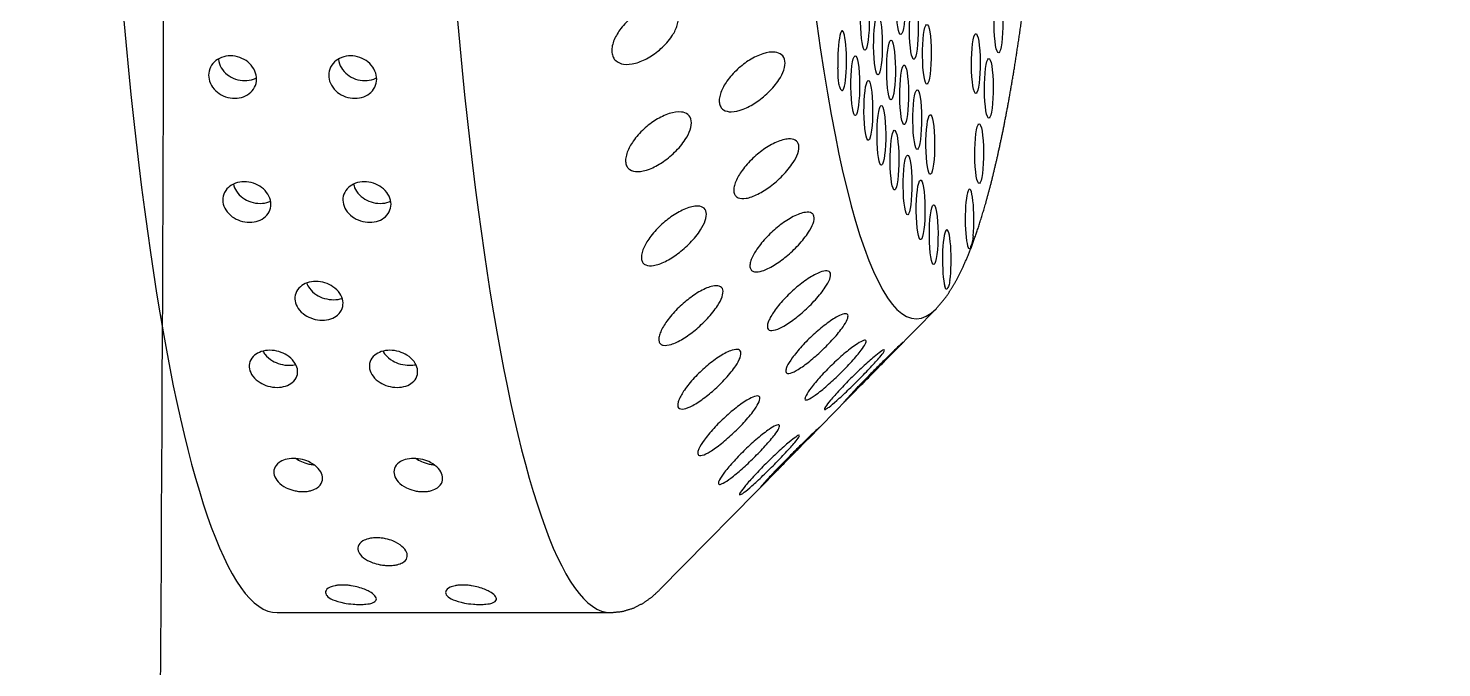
# Model space of a CAD drawing. Extents: x 408 to 498, y 628 to 778.
# Drawn here: x 433.364 to 435.52, y 687.731 to 688.706 of the extents above; entities that cross this region are included whole.
import ezdxf

# ---------------------------------------------------------------- set-up
doc = ezdxf.new("R2010")
doc.units = 0
doc.header["$MEASUREMENT"] = 0
doc.layers.add('1', color=4, linetype='Continuous')
doc.layers.add('JET', color=3, linetype='Continuous')

# ---------------------------------------------------------------- blocks, each defined once
blk = doc.blocks.new('SUCTION')
at = {"layer": '1'}
for p, q in [((0.4816, 1.9416), (-0.0272, 1.9337)), ((-0.2826, 1.7079), (-0.1012, 1.898)), ((-0.4023, 1.5824), (-0.324, 1.6645)), ((-0.5163, 1.4629), (-0.4533, 1.5289))]:
    blk.add_line(p, q, dxfattribs=at)
for centre, major_axis, start_param, end_param in [((0.5106, 0.0668), (-0.0289, 1.8748), 3.141593, 6.283185), ((0.0017, 0.059), (-0.0289, 1.8748), 3.141593, 6.283185), ((-0.4641, 0.0518), (-0.022, 1.427), 2.994561, 6.430217)]:
    blk.add_ellipse(centre, major_axis=major_axis, ratio=0.145722, start_param=start_param, end_param=end_param, dxfattribs=at)
at = {"layer": '1', "color": 3}
for centre, start_param, end_param in [((-0.5313, 1.3876), 3.930767, 8.961115), ((-0.5107, 1.35), 0.253665, 6.53685), ((-0.565, 1.3253), 4.112585, 9.142933), ((-0.4902, 1.3125), 0.253665, 6.53685), ((-0.4697, 1.2749), 0.253665, 6.53685), ((-0.5782, 1.2255), 0.253665, 6.53685), ((-0.4492, 1.2374), 0.253665, 6.53685), ((-0.5034, 1.2127), 0.253665, 6.53685), ((-0.4286, 1.1998), 0.253665, 6.53685), ((-0.4829, 1.1751), 0.253665, 6.53685), ((-0.4081, 1.1623), 0.253665, 6.53685), ((-0.4624, 1.1376), 0.253665, 6.53685), ((-0.5914, 1.1257), 0.253665, 6.53685), ((-0.3876, 1.1247), 0.253665, 6.53685), ((-0.4418, 1.1), 0.253665, 6.53685), ((-0.5709, 1.0882), 0.253665, 6.53685), ((-0.4961, 1.0753), 0.253665, 6.53685), ((-0.3671, 1.0871), 3.065388, 8.095736), ((-0.4213, 1.0624), 0.253665, 6.53685), ((-0.4756, 1.0378), 0.253665, 6.53685), ((-0.6046, 1.0259), 0.253665, 6.53685), ((-0.4008, 1.0249), 0.253665, 6.53685), ((-0.4551, 1.0002), 0.253665, 6.53685)]:
    blk.add_ellipse(centre, major_axis=(0.0007, -0.0455), ratio=0.145722, start_param=start_param, end_param=end_param, dxfattribs=at)
at = {"layer": '1'}
for points in [[(-0.0272, 1.9337), (-0.0449, 1.9317), (-0.0614, 1.9264), (-0.0763, 1.9186), (-0.0895, 1.909), (-0.1012, 1.898)], [(-0.5163, 1.4629), (-0.5315, 1.4441), (-0.5446, 1.4227), (-0.5564, 1.3987), (-0.5673, 1.3717), (-0.5776, 1.3416), (-0.5874, 1.3084), (-0.5967, 1.272), (-0.6056, 1.2324), (-0.6141, 1.1898), (-0.6221, 1.1442), (-0.6297, 1.0957), (-0.6368, 1.0443), (-0.6435, 0.9903), (-0.6497, 0.9337), (-0.6554, 0.8747), (-0.6606, 0.8135), (-0.6653, 0.7502), (-0.6695, 0.685), (-0.6731, 0.6181), (-0.6762, 0.5496)]]:
    blk.add_open_spline(points, degree=1, dxfattribs=at)
at = {"layer": '1', "color": 3}
for points, knots in [([(0.199, 1.8952), (0.1967, 1.8952), (0.1945, 1.8952), (0.1901, 1.8955), (0.1879, 1.8957), (0.1818, 1.8966), (0.1782, 1.8973), (0.1679, 1.9), (0.1626, 1.9022), (0.1544, 1.9066), (0.1517, 1.9087), (0.1463, 1.9147), (0.1458, 1.919), (0.1562, 1.9226), (0.1592, 1.9234), (0.1646, 1.924), (0.166, 1.9241), (0.1691, 1.9243), (0.1708, 1.9244), (0.174, 1.9244), (0.1758, 1.9244), (0.1792, 1.9243), (0.1809, 1.9243), (0.1876, 1.9238), (0.1925, 1.9232), (0.2109, 1.92), (0.2192, 1.9159), (0.2246, 1.9099), (0.2255, 1.9077), (0.2245, 1.9032), (0.2226, 1.9008), (0.2163, 1.8979), (0.2139, 1.8971), (0.2091, 1.8961), (0.2073, 1.8958), (0.2034, 1.8954), (0.2013, 1.8952), (0.199, 1.8952)], [0, 0, 0, 0, 0.0069049, 0.0069049, 0.0138098, 0.0138098, 0.0276196, 0.0276196, 0.0621946, 0.0621946, 0.0967696, 0.0967696, 0.172591, 0.172591, 0.1905104, 0.1905104, 0.1954315, 0.1954315, 0.2003527, 0.2003527, 0.2052739, 0.2052739, 0.2101951, 0.2101951, 0.2281145, 0.2281145, 0.3039359, 0.3039359, 0.3385109, 0.3385109, 0.3730859, 0.3730859, 0.3868957, 0.3868957, 0.3938006, 0.3938006, 0.4007055, 0.4007055, 0.4007055, 0.4007055]), ([(0.3822, 1.898), (0.3799, 1.898), (0.3776, 1.8981), (0.3732, 1.8983), (0.3711, 1.8986), (0.365, 1.8994), (0.3614, 1.9002), (0.3511, 1.9028), (0.3458, 1.905), (0.3376, 1.9094), (0.3348, 1.9116), (0.3294, 1.9176), (0.3289, 1.9219), (0.3393, 1.9255), (0.3424, 1.9262), (0.3478, 1.9268), (0.3492, 1.927), (0.3522, 1.9272), (0.3539, 1.9272), (0.3572, 1.9273), (0.3589, 1.9273), (0.3624, 1.9272), (0.3641, 1.9271), (0.3708, 1.9267), (0.3756, 1.926), (0.3941, 1.9229), (0.4024, 1.9187), (0.4077, 1.9127), (0.4087, 1.9105), (0.4076, 1.906), (0.4058, 1.9036), (0.3995, 1.9008), (0.397, 1.8999), (0.3922, 1.8989), (0.3905, 1.8986), (0.3866, 1.8982), (0.3844, 1.8981), (0.3822, 1.898)], [0, 0, 0, 0, 0.0069049, 0.0069049, 0.0138098, 0.0138098, 0.0276196, 0.0276196, 0.0621946, 0.0621946, 0.0967696, 0.0967696, 0.172591, 0.172591, 0.1905104, 0.1905104, 0.1954315, 0.1954315, 0.2003527, 0.2003527, 0.2052739, 0.2052739, 0.2101951, 0.2101951, 0.2281145, 0.2281145, 0.3039359, 0.3039359, 0.3385109, 0.3385109, 0.3730859, 0.3730859, 0.3868957, 0.3868957, 0.3938006, 0.3938006, 0.4007055, 0.4007055, 0.4007055, 0.4007055]), ([(0.3316, 1.8252), (0.3294, 1.8251), (0.3271, 1.8252), (0.3225, 1.8257), (0.3203, 1.826), (0.3139, 1.8272), (0.31, 1.8284), (0.3009, 1.8319), (0.2962, 1.8348), (0.2892, 1.8406), (0.2869, 1.8435), (0.2843, 1.8491), (0.2839, 1.8521), (0.2857, 1.8578), (0.2879, 1.8605), (0.2937, 1.8638), (0.2964, 1.8649), (0.3015, 1.8662), (0.3034, 1.8665), (0.3075, 1.867), (0.3097, 1.8672), (0.3143, 1.8673), (0.3166, 1.8672), (0.3211, 1.8668), (0.3234, 1.8665), (0.3297, 1.8654), (0.3335, 1.8644), (0.3427, 1.8613), (0.3475, 1.8587), (0.3548, 1.8532), (0.3573, 1.8502), (0.3598, 1.8447), (0.3603, 1.8417), (0.3585, 1.8357), (0.3563, 1.8328), (0.3502, 1.829), (0.3474, 1.8278), (0.3421, 1.8263), (0.3402, 1.8259), (0.3361, 1.8254), (0.3339, 1.8252), (0.3316, 1.8252)], [0, 0, 0, 0, 0.0068348, 0.0068348, 0.0136695, 0.0136695, 0.027339, 0.027339, 0.0535624, 0.0535624, 0.0797858, 0.0797858, 0.1072813, 0.1072813, 0.1347768, 0.1347768, 0.1487269, 0.1487269, 0.155702, 0.155702, 0.162677, 0.162677, 0.1696521, 0.1696521, 0.1766272, 0.1766272, 0.1905773, 0.1905773, 0.2180728, 0.2180728, 0.2455682, 0.2455682, 0.2717917, 0.2717917, 0.2980151, 0.2980151, 0.3116846, 0.3116846, 0.3185193, 0.3185193, 0.3253541, 0.3253541, 0.3253541, 0.3253541]), ([(-0.2732, 1.704), (-0.2678, 1.7095), (-0.2619, 1.7156), (-0.2501, 1.7272), (-0.2443, 1.7328), (-0.2352, 1.7411), (-0.231, 1.7448), (-0.2262, 1.7485), (-0.2248, 1.7495), (-0.2226, 1.7508), (-0.2218, 1.7512), (-0.2209, 1.7511), (-0.2207, 1.7508), (-0.2211, 1.7494), (-0.2216, 1.7484), (-0.224, 1.7445), (-0.2267, 1.7408), (-0.2335, 1.7323), (-0.2383, 1.7268), (-0.2488, 1.7151), (-0.2545, 1.709), (-0.2656, 1.6976), (-0.2719, 1.6913), (-0.2842, 1.6795), (-0.2902, 1.674), (-0.2989, 1.6666), (-0.3024, 1.6637), (-0.3078, 1.6598), (-0.3097, 1.6587), (-0.3114, 1.6588), (-0.3111, 1.6599), (-0.3086, 1.664), (-0.3065, 1.6669), (-0.3003, 1.6744), (-0.2955, 1.68), (-0.2847, 1.6918), (-0.2788, 1.6981), (-0.2732, 1.704)], [0, 0, 0, 0, 0.0233552, 0.0233552, 0.0467103, 0.0467103, 0.0658795, 0.0658795, 0.0754641, 0.0754641, 0.0850487, 0.0850487, 0.0946332, 0.0946332, 0.1042178, 0.1042178, 0.123387, 0.123387, 0.1467421, 0.1467421, 0.1700973, 0.1700973, 0.1945396, 0.1945396, 0.2189818, 0.2189818, 0.2355966, 0.2355966, 0.2522113, 0.2522113, 0.2688261, 0.2688261, 0.2854408, 0.2854408, 0.3098831, 0.3098831, 0.3343253, 0.3343253, 0.3343253, 0.3343253]), ([(0.2769, 1.7033), (0.2724, 1.7032), (0.2676, 1.7038), (0.2588, 1.7059), (0.2547, 1.7075), (0.2463, 1.7117), (0.2422, 1.7149), (0.236, 1.7216), (0.234, 1.7251), (0.2321, 1.7316), (0.232, 1.7351), (0.2342, 1.7418), (0.2366, 1.745), (0.2424, 1.7492), (0.2454, 1.7508), (0.251, 1.7525), (0.2531, 1.7529), (0.2573, 1.7536), (0.2596, 1.7537), (0.2641, 1.7538), (0.2665, 1.7537), (0.2711, 1.7532), (0.2734, 1.7528), (0.28, 1.7513), (0.284, 1.7498), (0.2924, 1.7458), (0.2967, 1.7428), (0.303, 1.7362), (0.305, 1.7327), (0.307, 1.7262), (0.3071, 1.7227), (0.3049, 1.7158), (0.3025, 1.7126), (0.2966, 1.7081), (0.2935, 1.7065), (0.2859, 1.7041), (0.2814, 1.7034), (0.2769, 1.7033)], [0, 0, 0, 0, 0.0136716, 0.0136716, 0.0273431, 0.0273431, 0.0484006, 0.0484006, 0.0694582, 0.0694582, 0.0910856, 0.0910856, 0.1127131, 0.1127131, 0.1264894, 0.1264894, 0.1333775, 0.1333775, 0.1402657, 0.1402657, 0.1471538, 0.1471538, 0.154042, 0.154042, 0.1678183, 0.1678183, 0.1894457, 0.1894457, 0.2110732, 0.2110732, 0.2321307, 0.2321307, 0.2531882, 0.2531882, 0.2668598, 0.2668598, 0.2805313, 0.2805313, 0.2805313, 0.2805313]), ([(0.4601, 1.7061), (0.4556, 1.7061), (0.4508, 1.7066), (0.4419, 1.7088), (0.4378, 1.7103), (0.4295, 1.7145), (0.4253, 1.7177), (0.4191, 1.7244), (0.4172, 1.7279), (0.4152, 1.7344), (0.4151, 1.738), (0.4174, 1.7446), (0.4197, 1.7478), (0.4255, 1.752), (0.4286, 1.7536), (0.4342, 1.7553), (0.4362, 1.7557), (0.4405, 1.7564), (0.4427, 1.7566), (0.4473, 1.7566), (0.4496, 1.7565), (0.4542, 1.756), (0.4565, 1.7556), (0.4632, 1.7541), (0.4672, 1.7526), (0.4756, 1.7487), (0.4798, 1.7456), (0.4861, 1.739), (0.4882, 1.7355), (0.4901, 1.729), (0.4902, 1.7255), (0.488, 1.7187), (0.4857, 1.7154), (0.4798, 1.711), (0.4766, 1.7093), (0.469, 1.7069), (0.4646, 1.7062), (0.4601, 1.7061)], [0, 0, 0, 0, 0.0136716, 0.0136716, 0.0273431, 0.0273431, 0.0484006, 0.0484006, 0.0694582, 0.0694582, 0.0910856, 0.0910856, 0.1127131, 0.1127131, 0.1264894, 0.1264894, 0.1333775, 0.1333775, 0.1402657, 0.1402657, 0.1471538, 0.1471538, 0.154042, 0.154042, 0.1678183, 0.1678183, 0.1894457, 0.1894457, 0.2110732, 0.2110732, 0.2321307, 0.2321307, 0.2531882, 0.2531882, 0.2668598, 0.2668598, 0.2805313, 0.2805313, 0.2805313, 0.2805313]), ([(-0.3042, 1.6852), (-0.299, 1.6907), (-0.2931, 1.6968), (-0.2816, 1.7089), (-0.2759, 1.7149), (-0.2669, 1.7242), (-0.2629, 1.7285), (-0.2581, 1.7333), (-0.2568, 1.7347), (-0.2546, 1.7368), (-0.2539, 1.7376), (-0.2529, 1.7384), (-0.2528, 1.7384), (-0.2532, 1.7378), (-0.2537, 1.7372), (-0.256, 1.7345), (-0.2587, 1.7315), (-0.2653, 1.7241), (-0.27, 1.719), (-0.2803, 1.708), (-0.2859, 1.7021), (-0.2968, 1.6907), (-0.303, 1.6843), (-0.3151, 1.6719), (-0.321, 1.6659), (-0.3295, 1.6574), (-0.3329, 1.654), (-0.3382, 1.6488), (-0.3401, 1.647), (-0.3417, 1.6456), (-0.3414, 1.646), (-0.339, 1.6486), (-0.3369, 1.6509), (-0.3309, 1.6573), (-0.3261, 1.6623), (-0.3155, 1.6734), (-0.3097, 1.6794), (-0.3042, 1.6852)], [0, 0, 0, 0, 0.0233552, 0.0233552, 0.0467103, 0.0467103, 0.0658795, 0.0658795, 0.0754641, 0.0754641, 0.0850487, 0.0850487, 0.0946332, 0.0946332, 0.1042178, 0.1042178, 0.123387, 0.123387, 0.1467421, 0.1467421, 0.1700973, 0.1700973, 0.1945396, 0.1945396, 0.2189818, 0.2189818, 0.2355966, 0.2355966, 0.2522113, 0.2522113, 0.2688261, 0.2688261, 0.2854408, 0.2854408, 0.3098831, 0.3098831, 0.3343253, 0.3343253, 0.3343253, 0.3343253]), ([(-0.2416, 1.6945), (-0.2362, 1.7001), (-0.2301, 1.706), (-0.2181, 1.7169), (-0.2122, 1.722), (-0.2029, 1.7292), (-0.1987, 1.7322), (-0.1938, 1.7348), (-0.1923, 1.7354), (-0.1901, 1.7359), (-0.1893, 1.7358), (-0.1884, 1.7349), (-0.1883, 1.7341), (-0.1886, 1.7319), (-0.1892, 1.7305), (-0.1916, 1.7256), (-0.1944, 1.7213), (-0.2014, 1.7119), (-0.2062, 1.7059), (-0.217, 1.6938), (-0.2228, 1.6876), (-0.2341, 1.6764), (-0.2405, 1.6703), (-0.2531, 1.6593), (-0.2592, 1.6544), (-0.268, 1.6482), (-0.2715, 1.6459), (-0.2771, 1.6434), (-0.279, 1.6431), (-0.2806, 1.6446), (-0.2804, 1.6464), (-0.2778, 1.6518), (-0.2756, 1.6552), (-0.2693, 1.6638), (-0.2644, 1.6699), (-0.2534, 1.6823), (-0.2473, 1.6887), (-0.2416, 1.6945)], [0, 0, 0, 0, 0.0233552, 0.0233552, 0.0467103, 0.0467103, 0.0658795, 0.0658795, 0.0754641, 0.0754641, 0.0850487, 0.0850487, 0.0946332, 0.0946332, 0.1042178, 0.1042178, 0.123387, 0.123387, 0.1467421, 0.1467421, 0.1700973, 0.1700973, 0.1945396, 0.1945396, 0.2189818, 0.2189818, 0.2355966, 0.2355966, 0.2522113, 0.2522113, 0.2688261, 0.2688261, 0.2854408, 0.2854408, 0.3098831, 0.3098831, 0.3343253, 0.3343253, 0.3343253, 0.3343253]), ([(0.2734, 1.7034), (0.2709, 1.705), (0.268, 1.7066), (0.2616, 1.7093), (0.2577, 1.7106), (0.2511, 1.712), (0.2489, 1.7123), (0.2462, 1.7126), (0.2459, 1.7126), (0.2456, 1.7126)], [0.10627562, 0.10627562, 0.10627562, 0.10627562, 0.12011122, 0.12011122, 0.13392931, 0.13392931, 0.14083836, 0.14083836, 0.14184706, 0.14184706, 0.14184706, 0.14184706]), ([(0.4565, 1.7062), (0.454, 1.7079), (0.4512, 1.7094), (0.4448, 1.7121), (0.4408, 1.7134), (0.4343, 1.7148), (0.432, 1.7151), (0.4294, 1.7154), (0.429, 1.7154), (0.4287, 1.7155)], [0.10627562, 0.10627562, 0.10627562, 0.10627562, 0.12011122, 0.12011122, 0.13392931, 0.13392931, 0.14083836, 0.14083836, 0.14184706, 0.14184706, 0.14184706, 0.14184706]), ([(-0.2101, 1.657), (-0.2045, 1.6625), (-0.1983, 1.6681), (-0.1861, 1.6782), (-0.1801, 1.6827), (-0.1707, 1.6886), (-0.1664, 1.6909), (-0.1614, 1.6923), (-0.16, 1.6925), (-0.1578, 1.6922), (-0.157, 1.6917), (-0.1561, 1.69), (-0.1559, 1.6888), (-0.1564, 1.6858), (-0.1569, 1.684), (-0.1594, 1.6781), (-0.1623, 1.6733), (-0.1694, 1.6631), (-0.1744, 1.6568), (-0.1854, 1.6444), (-0.1913, 1.6383), (-0.2028, 1.6274), (-0.2094, 1.6217), (-0.2221, 1.6117), (-0.2284, 1.6074), (-0.2373, 1.6025), (-0.2409, 1.6009), (-0.2465, 1.5997), (-0.2484, 1.6002), (-0.25, 1.6031), (-0.2497, 1.6057), (-0.2471, 1.6122), (-0.2448, 1.6162), (-0.2384, 1.6257), (-0.2333, 1.6321), (-0.2221, 1.645), (-0.2159, 1.6514), (-0.2101, 1.657)], [0, 0, 0, 0, 0.0233552, 0.0233552, 0.0467103, 0.0467103, 0.0658795, 0.0658795, 0.0754641, 0.0754641, 0.0850487, 0.0850487, 0.0946332, 0.0946332, 0.1042178, 0.1042178, 0.123387, 0.123387, 0.1467421, 0.1467421, 0.1700973, 0.1700973, 0.1945396, 0.1945396, 0.2189818, 0.2189818, 0.2355966, 0.2355966, 0.2522113, 0.2522113, 0.2688261, 0.2688261, 0.2854408, 0.2854408, 0.3098831, 0.3098831, 0.3343253, 0.3343253, 0.3343253, 0.3343253]), ([(-0.4007, 1.5719), (-0.3953, 1.5775), (-0.3893, 1.5835), (-0.3776, 1.5952), (-0.3718, 1.6007), (-0.3626, 1.6091), (-0.3585, 1.6128), (-0.3536, 1.6166), (-0.3522, 1.6175), (-0.35, 1.6189), (-0.3492, 1.6192), (-0.3483, 1.6192), (-0.3482, 1.6188), (-0.3485, 1.6174), (-0.349, 1.6164), (-0.3514, 1.6125), (-0.3541, 1.6088), (-0.361, 1.6003), (-0.3658, 1.5947), (-0.3763, 1.583), (-0.382, 1.5769), (-0.3931, 1.5655), (-0.3994, 1.5593), (-0.4117, 1.5475), (-0.4177, 1.542), (-0.4264, 1.5346), (-0.4298, 1.5317), (-0.4353, 1.5278), (-0.4372, 1.5268), (-0.4388, 1.5268), (-0.4385, 1.528), (-0.4361, 1.532), (-0.4339, 1.5349), (-0.4278, 1.5424), (-0.4229, 1.5479), (-0.4122, 1.5598), (-0.4063, 1.5661), (-0.4007, 1.5719)], [0, 0, 0, 0, 0.023389, 0.023389, 0.0467779, 0.0467779, 0.0659746, 0.0659746, 0.0755729, 0.0755729, 0.0851712, 0.0851712, 0.0947696, 0.0947696, 0.1043679, 0.1043679, 0.1235645, 0.1235645, 0.1469535, 0.1469535, 0.1703425, 0.1703425, 0.1947513, 0.1947513, 0.2191601, 0.2191601, 0.2357472, 0.2357472, 0.2523342, 0.2523342, 0.2689213, 0.2689213, 0.2855084, 0.2855084, 0.3099172, 0.3099172, 0.334326, 0.334326, 0.334326, 0.334326]), ([(-0.1791, 1.5922), (-0.1735, 1.5974), (-0.1671, 1.6026), (-0.1548, 1.6117), (-0.1487, 1.6155), (-0.1391, 1.6201), (-0.1348, 1.6216), (-0.1298, 1.6219), (-0.1284, 1.6216), (-0.1261, 1.6205), (-0.1253, 1.6195), (-0.1244, 1.6171), (-0.1243, 1.6155), (-0.1248, 1.6118), (-0.1254, 1.6097), (-0.128, 1.6029), (-0.131, 1.5977), (-0.1383, 1.5868), (-0.1434, 1.5803), (-0.1546, 1.5679), (-0.1607, 1.5619), (-0.1724, 1.5515), (-0.179, 1.5462), (-0.192, 1.5374), (-0.1983, 1.5339), (-0.2073, 1.5303), (-0.211, 1.5294), (-0.2165, 1.5297), (-0.2185, 1.5309), (-0.22, 1.5352), (-0.2197, 1.5384), (-0.217, 1.546), (-0.2146, 1.5504), (-0.208, 1.5607), (-0.2028, 1.5674), (-0.1913, 1.5804), (-0.1851, 1.5867), (-0.1791, 1.5922)], [0, 0, 0, 0, 0.0233552, 0.0233552, 0.0467103, 0.0467103, 0.0658795, 0.0658795, 0.0754641, 0.0754641, 0.0850487, 0.0850487, 0.0946332, 0.0946332, 0.1042178, 0.1042178, 0.123387, 0.123387, 0.1467421, 0.1467421, 0.1700973, 0.1700973, 0.1945396, 0.1945396, 0.2189818, 0.2189818, 0.2355966, 0.2355966, 0.2522113, 0.2522113, 0.2688261, 0.2688261, 0.2854408, 0.2854408, 0.3098831, 0.3098831, 0.3343253, 0.3343253, 0.3343253, 0.3343253]), ([(-0.4293, 1.5541), (-0.424, 1.5596), (-0.4181, 1.5658), (-0.4066, 1.5779), (-0.4009, 1.5839), (-0.3919, 1.5932), (-0.3879, 1.5975), (-0.3831, 1.6023), (-0.3818, 1.6037), (-0.3796, 1.6058), (-0.3788, 1.6066), (-0.3779, 1.6074), (-0.3778, 1.6074), (-0.3781, 1.6069), (-0.3786, 1.6062), (-0.381, 1.6035), (-0.3837, 1.6005), (-0.3903, 1.5931), (-0.395, 1.588), (-0.4053, 1.577), (-0.411, 1.571), (-0.4218, 1.5597), (-0.428, 1.5533), (-0.4401, 1.5409), (-0.446, 1.5349), (-0.4545, 1.5264), (-0.4579, 1.523), (-0.4632, 1.5178), (-0.4651, 1.516), (-0.4667, 1.5146), (-0.4664, 1.515), (-0.464, 1.5177), (-0.4619, 1.5199), (-0.4559, 1.5263), (-0.4511, 1.5313), (-0.4405, 1.5423), (-0.4347, 1.5484), (-0.4293, 1.5541)], [0, 0, 0, 0, 0.023389, 0.023389, 0.0467779, 0.0467779, 0.0659746, 0.0659746, 0.0755729, 0.0755729, 0.0851712, 0.0851712, 0.0947696, 0.0947696, 0.1043679, 0.1043679, 0.1235645, 0.1235645, 0.1469535, 0.1469535, 0.1703425, 0.1703425, 0.1947513, 0.1947513, 0.2191601, 0.2191601, 0.2357472, 0.2357472, 0.2523342, 0.2523342, 0.2689213, 0.2689213, 0.2855084, 0.2855084, 0.3099172, 0.3099172, 0.334326, 0.334326, 0.334326, 0.334326]), ([(-0.3716, 1.5637), (-0.3661, 1.5692), (-0.36, 1.5751), (-0.3481, 1.5861), (-0.3422, 1.5912), (-0.3328, 1.5984), (-0.3286, 1.6014), (-0.3237, 1.604), (-0.3223, 1.6046), (-0.3201, 1.6051), (-0.3193, 1.605), (-0.3183, 1.6042), (-0.3182, 1.6034), (-0.3186, 1.6012), (-0.3191, 1.5997), (-0.3215, 1.5948), (-0.3243, 1.5905), (-0.3313, 1.581), (-0.3362, 1.5751), (-0.3469, 1.5629), (-0.3528, 1.5568), (-0.364, 1.5455), (-0.3705, 1.5395), (-0.383, 1.5285), (-0.3891, 1.5236), (-0.3979, 1.5174), (-0.4015, 1.5151), (-0.407, 1.5126), (-0.4089, 1.5123), (-0.4106, 1.5138), (-0.4103, 1.5157), (-0.4078, 1.521), (-0.4055, 1.5244), (-0.3993, 1.533), (-0.3943, 1.539), (-0.3833, 1.5515), (-0.3773, 1.5579), (-0.3716, 1.5637)], [0, 0, 0, 0, 0.023389, 0.023389, 0.0467779, 0.0467779, 0.0659746, 0.0659746, 0.0755729, 0.0755729, 0.0851712, 0.0851712, 0.0947696, 0.0947696, 0.1043679, 0.1043679, 0.1235645, 0.1235645, 0.1469535, 0.1469535, 0.1703425, 0.1703425, 0.1947513, 0.1947513, 0.2191601, 0.2191601, 0.2357472, 0.2357472, 0.2523342, 0.2523342, 0.2689213, 0.2689213, 0.2855084, 0.2855084, 0.3099172, 0.3099172, 0.334326, 0.334326, 0.334326, 0.334326]), ([(0.3157, 1.5391), (0.3111, 1.539), (0.3063, 1.5397), (0.2972, 1.5422), (0.293, 1.5441), (0.2852, 1.5488), (0.2814, 1.5522), (0.2758, 1.5595), (0.2741, 1.5633), (0.2726, 1.5705), (0.2727, 1.5744), (0.2752, 1.5817), (0.2776, 1.5851), (0.2834, 1.5899), (0.2867, 1.5919), (0.2946, 1.5946), (0.2992, 1.5953), (0.3083, 1.5955), (0.3132, 1.5949), (0.3222, 1.5924), (0.3264, 1.5906), (0.3342, 1.586), (0.3381, 1.5827), (0.3437, 1.5755), (0.3455, 1.5716), (0.347, 1.5645), (0.3469, 1.5606), (0.3444, 1.5532), (0.342, 1.5497), (0.3362, 1.5448), (0.3328, 1.5427), (0.3248, 1.54), (0.3202, 1.5392), (0.3157, 1.5391)], [0, 0, 0, 0, 0.0137254, 0.0137254, 0.0274508, 0.0274508, 0.0453851, 0.0453851, 0.0633195, 0.0633195, 0.0815469, 0.0815469, 0.0997743, 0.0997743, 0.1135448, 0.1135448, 0.1273153, 0.1273153, 0.1410857, 0.1410857, 0.1548562, 0.1548562, 0.1730836, 0.1730836, 0.191311, 0.191311, 0.2092454, 0.2092454, 0.2271798, 0.2271798, 0.2409052, 0.2409052, 0.2546305, 0.2546305, 0.2546305, 0.2546305]), ([(0.4988, 1.5419), (0.4943, 1.5419), (0.4894, 1.5425), (0.4803, 1.545), (0.4761, 1.5469), (0.4683, 1.5517), (0.4645, 1.5551), (0.459, 1.5623), (0.4572, 1.5662), (0.4557, 1.5733), (0.4558, 1.5772), (0.4583, 1.5845), (0.4607, 1.5879), (0.4665, 1.5928), (0.4699, 1.5947), (0.4778, 1.5974), (0.4823, 1.5982), (0.4914, 1.5983), (0.4963, 1.5977), (0.5053, 1.5953), (0.5095, 1.5934), (0.5174, 1.5888), (0.5212, 1.5855), (0.5269, 1.5783), (0.5286, 1.5745), (0.5302, 1.5673), (0.5301, 1.5634), (0.5276, 1.556), (0.5252, 1.5526), (0.5193, 1.5476), (0.5159, 1.5456), (0.5079, 1.5428), (0.5033, 1.542), (0.4988, 1.5419)], [0, 0, 0, 0, 0.0137254, 0.0137254, 0.0274508, 0.0274508, 0.0453851, 0.0453851, 0.0633195, 0.0633195, 0.0815469, 0.0815469, 0.0997743, 0.0997743, 0.1135448, 0.1135448, 0.1273153, 0.1273153, 0.1410857, 0.1410857, 0.1548562, 0.1548562, 0.1730836, 0.1730836, 0.191311, 0.191311, 0.2092454, 0.2092454, 0.2271798, 0.2271798, 0.2409052, 0.2409052, 0.2546305, 0.2546305, 0.2546305, 0.2546305]), ([(-0.3426, 1.5296), (-0.337, 1.535), (-0.3308, 1.5407), (-0.3186, 1.5508), (-0.3126, 1.5553), (-0.3031, 1.5613), (-0.2988, 1.5635), (-0.2939, 1.565), (-0.2924, 1.5652), (-0.2902, 1.5648), (-0.2894, 1.5643), (-0.2885, 1.5626), (-0.2883, 1.5614), (-0.2888, 1.5585), (-0.2893, 1.5567), (-0.2918, 1.5507), (-0.2947, 1.5459), (-0.3019, 1.5357), (-0.3069, 1.5294), (-0.3178, 1.517), (-0.3238, 1.5109), (-0.3353, 1.5), (-0.3418, 1.4943), (-0.3546, 1.4843), (-0.3608, 1.48), (-0.3697, 1.4751), (-0.3733, 1.4735), (-0.3789, 1.4724), (-0.3808, 1.4729), (-0.3824, 1.4758), (-0.3821, 1.4783), (-0.3795, 1.4849), (-0.3772, 1.4888), (-0.3708, 1.4983), (-0.3657, 1.5047), (-0.3545, 1.5175), (-0.3484, 1.5239), (-0.3426, 1.5296)], [0, 0, 0, 0, 0.023389, 0.023389, 0.0467779, 0.0467779, 0.0659746, 0.0659746, 0.0755729, 0.0755729, 0.0851712, 0.0851712, 0.0947696, 0.0947696, 0.1043679, 0.1043679, 0.1235645, 0.1235645, 0.1469535, 0.1469535, 0.1703425, 0.1703425, 0.1947513, 0.1947513, 0.2191601, 0.2191601, 0.2357472, 0.2357472, 0.2523342, 0.2523342, 0.2689213, 0.2689213, 0.2855084, 0.2855084, 0.3099172, 0.3099172, 0.334326, 0.334326, 0.334326, 0.334326]), ([(0.3262, 1.5406), (0.3253, 1.5423), (0.3242, 1.5441), (0.3199, 1.5493), (0.3159, 1.5525), (0.3079, 1.557), (0.3038, 1.5587), (0.2948, 1.561), (0.2899, 1.5616), (0.2821, 1.5615), (0.2788, 1.5611), (0.2757, 1.5604)], [0.07459591, 0.07459591, 0.07459591, 0.07459591, 0.08376941, 0.08376941, 0.10280122, 0.10280122, 0.11656798, 0.11656798, 0.13033474, 0.13033474, 0.14038295, 0.14038295, 0.14038295, 0.14038295]), ([(0.5094, 1.5434), (0.5085, 1.5451), (0.5073, 1.5469), (0.503, 1.5521), (0.4991, 1.5554), (0.4911, 1.5598), (0.4869, 1.5615), (0.4779, 1.5639), (0.4731, 1.5645), (0.4652, 1.5643), (0.4619, 1.5639), (0.4588, 1.5632)], [0.07459591, 0.07459591, 0.07459591, 0.07459591, 0.08376941, 0.08376941, 0.10280122, 0.10280122, 0.11656798, 0.11656798, 0.13033474, 0.13033474, 0.14038295, 0.14038295, 0.14038295, 0.14038295]), ([(-0.1493, 1.501), (-0.1435, 1.5059), (-0.1371, 1.5107), (-0.1245, 1.5186), (-0.1184, 1.5217), (-0.1087, 1.5249), (-0.1043, 1.5256), (-0.0993, 1.5246), (-0.0979, 1.524), (-0.0957, 1.522), (-0.0949, 1.5207), (-0.0941, 1.5174), (-0.094, 1.5155), (-0.0945, 1.5112), (-0.0951, 1.5088), (-0.0979, 1.5012), (-0.101, 1.4956), (-0.1085, 1.4842), (-0.1137, 1.4777), (-0.1251, 1.4655), (-0.1313, 1.4598), (-0.1432, 1.4501), (-0.1499, 1.4453), (-0.1631, 1.4377), (-0.1695, 1.435), (-0.1786, 1.4329), (-0.1822, 1.4327), (-0.1878, 1.4344), (-0.1898, 1.4363), (-0.1912, 1.4419), (-0.1908, 1.4457), (-0.188, 1.4543), (-0.1855, 1.4591), (-0.1787, 1.47), (-0.1734, 1.4768), (-0.1617, 1.4897), (-0.1553, 1.4958), (-0.1493, 1.501)], [0, 0, 0, 0, 0.0233552, 0.0233552, 0.0467103, 0.0467103, 0.0658795, 0.0658795, 0.0754641, 0.0754641, 0.0850487, 0.0850487, 0.0946332, 0.0946332, 0.1042178, 0.1042178, 0.123387, 0.123387, 0.1467421, 0.1467421, 0.1700973, 0.1700973, 0.1945396, 0.1945396, 0.2189818, 0.2189818, 0.2355966, 0.2355966, 0.2522113, 0.2522113, 0.2688261, 0.2688261, 0.2854408, 0.2854408, 0.3098831, 0.3098831, 0.3343253, 0.3343253, 0.3343253, 0.3343253]), ([(-0.314, 1.4703), (-0.3083, 1.4755), (-0.302, 1.4808), (-0.2896, 1.4899), (-0.2835, 1.4937), (-0.274, 1.4983), (-0.2696, 1.4998), (-0.2646, 1.5001), (-0.2632, 1.4998), (-0.261, 1.4987), (-0.2602, 1.4977), (-0.2593, 1.4953), (-0.2592, 1.4937), (-0.2596, 1.49), (-0.2602, 1.4879), (-0.2629, 1.4811), (-0.2658, 1.4758), (-0.2731, 1.4649), (-0.2783, 1.4584), (-0.2895, 1.446), (-0.2955, 1.44), (-0.3072, 1.4297), (-0.3139, 1.4244), (-0.3268, 1.4156), (-0.3332, 1.412), (-0.3422, 1.4085), (-0.3458, 1.4076), (-0.3514, 1.4079), (-0.3533, 1.4091), (-0.3549, 1.4134), (-0.3545, 1.4166), (-0.3518, 1.4242), (-0.3494, 1.4286), (-0.3428, 1.4389), (-0.3377, 1.4455), (-0.3262, 1.4585), (-0.3199, 1.4648), (-0.314, 1.4703)], [0, 0, 0, 0, 0.023389, 0.023389, 0.0467779, 0.0467779, 0.0659746, 0.0659746, 0.0755729, 0.0755729, 0.0851712, 0.0851712, 0.0947696, 0.0947696, 0.1043679, 0.1043679, 0.1235645, 0.1235645, 0.1469535, 0.1469535, 0.1703425, 0.1703425, 0.1947513, 0.1947513, 0.2191601, 0.2191601, 0.2357472, 0.2357472, 0.2523342, 0.2523342, 0.2689213, 0.2689213, 0.2855084, 0.2855084, 0.3099172, 0.3099172, 0.334326, 0.334326, 0.334326, 0.334326]), ([(0.4303, 1.4359), (0.4258, 1.4359), (0.4209, 1.4365), (0.4117, 1.4392), (0.4075, 1.4413), (0.3999, 1.4463), (0.3962, 1.4498), (0.3909, 1.4572), (0.3893, 1.4612), (0.388, 1.4687), (0.3882, 1.4727), (0.3908, 1.4803), (0.3932, 1.4838), (0.399, 1.4889), (0.4025, 1.491), (0.4106, 1.4939), (0.4152, 1.4947), (0.4243, 1.4948), (0.4292, 1.4942), (0.4383, 1.4915), (0.4426, 1.4896), (0.4502, 1.4847), (0.4539, 1.4813), (0.4592, 1.4738), (0.4609, 1.4698), (0.4622, 1.4624), (0.462, 1.4583), (0.4594, 1.4507), (0.457, 1.4472), (0.4512, 1.4419), (0.4476, 1.4398), (0.4395, 1.4368), (0.4348, 1.436), (0.4303, 1.4359)], [0, 0, 0, 0, 0.0137586, 0.0137586, 0.0275172, 0.0275172, 0.044295, 0.044295, 0.0610729, 0.0610729, 0.0780627, 0.0780627, 0.0950526, 0.0950526, 0.108841, 0.108841, 0.1226293, 0.1226293, 0.1364177, 0.1364177, 0.1502061, 0.1502061, 0.167196, 0.167196, 0.1841858, 0.1841858, 0.2009637, 0.2009637, 0.2177415, 0.2177415, 0.2315001, 0.2315001, 0.2452587, 0.2452587, 0.2452587, 0.2452587]), ([(0.444, 1.4385), (0.4431, 1.4412), (0.4416, 1.4439), (0.437, 1.4502), (0.4332, 1.4536), (0.4255, 1.4583), (0.4213, 1.4603), (0.4122, 1.4628), (0.4073, 1.4634), (0.3982, 1.4633), (0.3936, 1.4625), (0.3896, 1.4611)], [0.06697775, 0.06697775, 0.06697775, 0.06697775, 0.07946388, 0.07946388, 0.09696122, 0.09696122, 0.11074218, 0.11074218, 0.12452314, 0.12452314, 0.13823061, 0.13823061, 0.13823061, 0.13823061]), ([(-0.5365, 1.4196), (-0.5361, 1.4225), (-0.5355, 1.425), (-0.5341, 1.4295), (-0.5332, 1.4313), (-0.5318, 1.4332), (-0.5312, 1.4333), (-0.5301, 1.4321), (-0.5296, 1.4306), (-0.5289, 1.4283)], [-0.10334717, -0.10334717, -0.10334717, -0.10334717, -0.09099542, -0.09099542, -0.07615637, -0.07615637, -0.06155718, -0.06155718, -0.04630625, -0.04630625, -0.04630625, -0.04630625]), ([(-0.2865, 1.3867), (-0.2807, 1.3916), (-0.2743, 1.3964), (-0.2617, 1.4044), (-0.2556, 1.4075), (-0.2459, 1.4107), (-0.2415, 1.4114), (-0.2365, 1.4104), (-0.2351, 1.4098), (-0.2329, 1.4078), (-0.2321, 1.4065), (-0.2312, 1.4032), (-0.2311, 1.4013), (-0.2317, 1.397), (-0.2323, 1.3946), (-0.2351, 1.387), (-0.2381, 1.3814), (-0.2457, 1.37), (-0.2509, 1.3634), (-0.2623, 1.3512), (-0.2685, 1.3455), (-0.2804, 1.3358), (-0.2872, 1.331), (-0.3003, 1.3235), (-0.3067, 1.3208), (-0.3158, 1.3187), (-0.3194, 1.3185), (-0.325, 1.3202), (-0.3269, 1.3221), (-0.3284, 1.3277), (-0.328, 1.3315), (-0.3251, 1.3401), (-0.3227, 1.3449), (-0.3159, 1.3557), (-0.3106, 1.3625), (-0.2989, 1.3755), (-0.2925, 1.3816), (-0.2865, 1.3867)], [0, 0, 0, 0, 0.023389, 0.023389, 0.0467779, 0.0467779, 0.0659746, 0.0659746, 0.0755729, 0.0755729, 0.0851712, 0.0851712, 0.0947696, 0.0947696, 0.1043679, 0.1043679, 0.1235645, 0.1235645, 0.1469535, 0.1469535, 0.1703425, 0.1703425, 0.1947513, 0.1947513, 0.2191601, 0.2191601, 0.2357472, 0.2357472, 0.2523342, 0.2523342, 0.2689213, 0.2689213, 0.2855084, 0.2855084, 0.3099172, 0.3099172, 0.334326, 0.334326, 0.334326, 0.334326]), ([(-0.121, 1.385), (-0.1151, 1.3895), (-0.1086, 1.3938), (-0.0959, 1.4004), (-0.0897, 1.4027), (-0.0799, 1.4045), (-0.0756, 1.4044), (-0.0706, 1.4022), (-0.0692, 1.4012), (-0.067, 1.3984), (-0.0662, 1.3967), (-0.0654, 1.3928), (-0.0654, 1.3906), (-0.066, 1.3856), (-0.0667, 1.383), (-0.0696, 1.3748), (-0.0727, 1.3689), (-0.0805, 1.3573), (-0.0858, 1.3508), (-0.0975, 1.3389), (-0.1038, 1.3336), (-0.1159, 1.3247), (-0.1227, 1.3205), (-0.136, 1.3144), (-0.1424, 1.3125), (-0.1516, 1.3119), (-0.1552, 1.3124), (-0.1608, 1.3155), (-0.1627, 1.3181), (-0.1641, 1.3249), (-0.1636, 1.3293), (-0.1606, 1.3387), (-0.158, 1.3437), (-0.151, 1.355), (-0.1456, 1.3618), (-0.1336, 1.3745), (-0.1271, 1.3803), (-0.121, 1.385)], [0, 0, 0, 0, 0.0233552, 0.0233552, 0.0467103, 0.0467103, 0.0658795, 0.0658795, 0.0754641, 0.0754641, 0.0850487, 0.0850487, 0.0946332, 0.0946332, 0.1042178, 0.1042178, 0.123387, 0.123387, 0.1467421, 0.1467421, 0.1700973, 0.1700973, 0.1945396, 0.1945396, 0.2189818, 0.2189818, 0.2355966, 0.2355966, 0.2522113, 0.2522113, 0.2688261, 0.2688261, 0.2854408, 0.2854408, 0.3098831, 0.3098831, 0.3343253, 0.3343253, 0.3343253, 0.3343253]), ([(-0.5709, 1.3509), (-0.5706, 1.3543), (-0.5701, 1.3574), (-0.5688, 1.3633), (-0.568, 1.3658), (-0.5667, 1.3695), (-0.5661, 1.3705), (-0.5651, 1.371), (-0.5646, 1.3705), (-0.5638, 1.3691)], [-0.10334717, -0.10334717, -0.10334717, -0.10334717, -0.09099542, -0.09099542, -0.07615637, -0.07615637, -0.06155718, -0.06155718, -0.04630625, -0.04630625, -0.04630625, -0.04630625]), ([(0.3587, 1.2828), (0.3541, 1.2827), (0.3492, 1.2834), (0.34, 1.2863), (0.3357, 1.2885), (0.3283, 1.2938), (0.3248, 1.2974), (0.3199, 1.3052), (0.3183, 1.3093), (0.3172, 1.3171), (0.3175, 1.3213), (0.3203, 1.3291), (0.3227, 1.3328), (0.3285, 1.3382), (0.3321, 1.3405), (0.3404, 1.3436), (0.3451, 1.3444), (0.3542, 1.3446), (0.3591, 1.3439), (0.3683, 1.341), (0.3726, 1.3389), (0.3801, 1.3336), (0.3835, 1.3301), (0.3886, 1.3224), (0.3901, 1.3182), (0.3913, 1.3104), (0.391, 1.3062), (0.3882, 1.2984), (0.3858, 1.2947), (0.3799, 1.2892), (0.3763, 1.2869), (0.3679, 1.2837), (0.3632, 1.2829), (0.3587, 1.2828)], [0, 0, 0, 0, 0.0137992, 0.0137992, 0.0275983, 0.0275983, 0.0432499, 0.0432499, 0.0589015, 0.0589015, 0.0746941, 0.0746941, 0.0904868, 0.0904868, 0.1043038, 0.1043038, 0.1181207, 0.1181207, 0.1319377, 0.1319377, 0.1457547, 0.1457547, 0.1615473, 0.1615473, 0.17734, 0.17734, 0.1929915, 0.1929915, 0.2086431, 0.2086431, 0.2224423, 0.2224423, 0.2362415, 0.2362415, 0.2362415, 0.2362415]), ([(0.5418, 1.2856), (0.5373, 1.2855), (0.5323, 1.2862), (0.5231, 1.2892), (0.5189, 1.2914), (0.5114, 1.2967), (0.508, 1.3002), (0.503, 1.308), (0.5015, 1.3121), (0.5003, 1.3199), (0.5007, 1.3242), (0.5034, 1.332), (0.5058, 1.3356), (0.5117, 1.341), (0.5153, 1.3433), (0.5236, 1.3464), (0.5282, 1.3472), (0.5374, 1.3474), (0.5423, 1.3467), (0.5515, 1.3438), (0.5558, 1.3417), (0.5632, 1.3365), (0.5667, 1.3329), (0.5717, 1.3252), (0.5733, 1.3211), (0.5744, 1.3133), (0.5741, 1.3091), (0.5714, 1.3012), (0.5689, 1.2976), (0.5631, 1.292), (0.5594, 1.2897), (0.5511, 1.2865), (0.5464, 1.2857), (0.5418, 1.2856)], [0, 0, 0, 0, 0.0137992, 0.0137992, 0.0275983, 0.0275983, 0.0432499, 0.0432499, 0.0589015, 0.0589015, 0.0746941, 0.0746941, 0.0904868, 0.0904868, 0.1043038, 0.1043038, 0.1181207, 0.1181207, 0.1319377, 0.1319377, 0.1457547, 0.1457547, 0.1615473, 0.1615473, 0.17734, 0.17734, 0.1929915, 0.1929915, 0.2086431, 0.2086431, 0.2224423, 0.2224423, 0.2362415, 0.2362415, 0.2362415, 0.2362415]), ([(0.375, 1.2866), (0.3743, 1.2902), (0.3728, 1.294), (0.3679, 1.3013), (0.3643, 1.3048), (0.3568, 1.3099), (0.3526, 1.312), (0.3434, 1.3148), (0.3385, 1.3155), (0.3294, 1.3154), (0.3247, 1.3145), (0.3197, 1.3127), (0.3188, 1.3123), (0.318, 1.3119)], [0.06062855, 0.06062855, 0.06062855, 0.06062855, 0.07544879, 0.07544879, 0.09151617, 0.09151617, 0.10532637, 0.10532637, 0.11913657, 0.11913657, 0.13294677, 0.13294677, 0.13590198, 0.13590198, 0.13590198, 0.13590198]), ([(0.5581, 1.2894), (0.5574, 1.293), (0.5559, 1.2968), (0.551, 1.3041), (0.5475, 1.3076), (0.54, 1.3127), (0.5357, 1.3149), (0.5265, 1.3177), (0.5216, 1.3183), (0.5125, 1.3182), (0.5078, 1.3174), (0.5028, 1.3155), (0.502, 1.3151), (0.5011, 1.3148)], [0.06062855, 0.06062855, 0.06062855, 0.06062855, 0.07544879, 0.07544879, 0.09151617, 0.09151617, 0.10532637, 0.10532637, 0.11913657, 0.11913657, 0.13294677, 0.13294677, 0.13590198, 0.13590198, 0.13590198, 0.13590198]), ([(-0.2604, 1.2803), (-0.2545, 1.2848), (-0.248, 1.2891), (-0.2353, 1.2957), (-0.2291, 1.2981), (-0.2193, 1.2998), (-0.215, 1.2997), (-0.2099, 1.2976), (-0.2085, 1.2965), (-0.2064, 1.2938), (-0.2056, 1.2921), (-0.2048, 1.2881), (-0.2048, 1.2859), (-0.2054, 1.281), (-0.206, 1.2783), (-0.2089, 1.2701), (-0.2121, 1.2642), (-0.2199, 1.2526), (-0.2252, 1.2461), (-0.2369, 1.2342), (-0.2432, 1.2288), (-0.2553, 1.22), (-0.2621, 1.2158), (-0.2754, 1.2098), (-0.2818, 1.2079), (-0.291, 1.2073), (-0.2946, 1.2077), (-0.3002, 1.2108), (-0.3021, 1.2135), (-0.3034, 1.2202), (-0.303, 1.2246), (-0.2999, 1.234), (-0.2974, 1.239), (-0.2904, 1.2503), (-0.285, 1.2571), (-0.273, 1.2698), (-0.2665, 1.2756), (-0.2604, 1.2803)], [0, 0, 0, 0, 0.023389, 0.023389, 0.0467779, 0.0467779, 0.0659746, 0.0659746, 0.0755729, 0.0755729, 0.0851712, 0.0851712, 0.0947696, 0.0947696, 0.1043679, 0.1043679, 0.1235645, 0.1235645, 0.1469535, 0.1469535, 0.1703425, 0.1703425, 0.1947513, 0.1947513, 0.2191601, 0.2191601, 0.2357472, 0.2357472, 0.2523342, 0.2523342, 0.2689213, 0.2689213, 0.2855084, 0.2855084, 0.3099172, 0.3099172, 0.334326, 0.334326, 0.334326, 0.334326]), ([(-0.0948, 1.2463), (-0.0889, 1.2504), (-0.0823, 1.2541), (-0.0694, 1.2593), (-0.0632, 1.2608), (-0.0534, 1.261), (-0.049, 1.2601), (-0.044, 1.2568), (-0.0426, 1.2554), (-0.0405, 1.2519), (-0.0398, 1.2498), (-0.0391, 1.2453), (-0.0391, 1.2428), (-0.0398, 1.2374), (-0.0405, 1.2345), (-0.0435, 1.2258), (-0.0468, 1.2198), (-0.0548, 1.2081), (-0.0603, 1.2017), (-0.0721, 1.1904), (-0.0785, 1.1855), (-0.0908, 1.1776), (-0.0977, 1.1741), (-0.1111, 1.1696), (-0.1176, 1.1685), (-0.1268, 1.1694), (-0.1304, 1.1706), (-0.1359, 1.175), (-0.1378, 1.1783), (-0.139, 1.1862), (-0.1385, 1.191), (-0.1353, 1.201), (-0.1326, 1.2063), (-0.1254, 1.2177), (-0.1199, 1.2245), (-0.1077, 1.2367), (-0.101, 1.2421), (-0.0948, 1.2463)], [0, 0, 0, 0, 0.0233552, 0.0233552, 0.0467103, 0.0467103, 0.0658795, 0.0658795, 0.0754641, 0.0754641, 0.0850487, 0.0850487, 0.0946332, 0.0946332, 0.1042178, 0.1042178, 0.123387, 0.123387, 0.1467421, 0.1467421, 0.1700973, 0.1700973, 0.1945396, 0.1945396, 0.2189818, 0.2189818, 0.2355966, 0.2355966, 0.2522113, 0.2522113, 0.2688261, 0.2688261, 0.2854408, 0.2854408, 0.3098831, 0.3098831, 0.3343253, 0.3343253, 0.3343253, 0.3343253]), ([(-0.2363, 1.1529), (-0.2303, 1.157), (-0.2237, 1.1607), (-0.2108, 1.1659), (-0.2046, 1.1674), (-0.1948, 1.1676), (-0.1904, 1.1668), (-0.1854, 1.1634), (-0.184, 1.162), (-0.1819, 1.1585), (-0.1812, 1.1565), (-0.1805, 1.1519), (-0.1805, 1.1494), (-0.1812, 1.144), (-0.1819, 1.1411), (-0.1849, 1.1324), (-0.1882, 1.1263), (-0.1962, 1.1146), (-0.2017, 1.1083), (-0.2136, 1.097), (-0.22, 1.092), (-0.2322, 1.0842), (-0.2391, 1.0807), (-0.2525, 1.0762), (-0.259, 1.0751), (-0.2682, 1.076), (-0.2718, 1.0772), (-0.2773, 1.0816), (-0.2792, 1.0849), (-0.2804, 1.0928), (-0.2799, 1.0976), (-0.2767, 1.1076), (-0.274, 1.1129), (-0.2668, 1.1243), (-0.2613, 1.1311), (-0.2491, 1.1433), (-0.2425, 1.1487), (-0.2363, 1.1529)], [0, 0, 0, 0, 0.023389, 0.023389, 0.0467779, 0.0467779, 0.0659746, 0.0659746, 0.0755729, 0.0755729, 0.0851712, 0.0851712, 0.0947696, 0.0947696, 0.1043679, 0.1043679, 0.1235645, 0.1235645, 0.1469535, 0.1469535, 0.1703425, 0.1703425, 0.1947513, 0.1947513, 0.2191601, 0.2191601, 0.2357472, 0.2357472, 0.2523342, 0.2523342, 0.2689213, 0.2689213, 0.2855084, 0.2855084, 0.3099172, 0.3099172, 0.334326, 0.334326, 0.334326, 0.334326]), ([(0.3826, 1.0913), (0.378, 1.0912), (0.3731, 1.0919), (0.3638, 1.095), (0.3595, 1.0974), (0.3523, 1.103), (0.349, 1.1067), (0.3443, 1.1147), (0.3429, 1.119), (0.342, 1.1272), (0.3424, 1.1315), (0.3453, 1.1396), (0.3477, 1.1434), (0.3536, 1.1491), (0.3573, 1.1515), (0.3658, 1.1549), (0.3706, 1.1558), (0.3797, 1.1559), (0.3846, 1.1552), (0.3939, 1.1521), (0.3982, 1.1498), (0.4054, 1.1443), (0.4087, 1.1406), (0.4135, 1.1326), (0.4149, 1.1283), (0.4158, 1.1202), (0.4154, 1.1158), (0.4126, 1.1077), (0.4101, 1.1039), (0.4042, 1.0981), (0.4004, 1.0956), (0.3919, 1.0922), (0.3871, 1.0913), (0.3826, 1.0913)], [0, 0, 0, 0, 0.0138375, 0.0138375, 0.027675, 0.027675, 0.0424425, 0.0424425, 0.0572099, 0.0572099, 0.0720648, 0.0720648, 0.0869196, 0.0869196, 0.1007671, 0.1007671, 0.1146145, 0.1146145, 0.128462, 0.128462, 0.1423095, 0.1423095, 0.1571643, 0.1571643, 0.1720192, 0.1720192, 0.1867866, 0.1867866, 0.201554, 0.201554, 0.2153916, 0.2153916, 0.2292291, 0.2292291, 0.2292291, 0.2292291]), ([(0.5657, 1.0941), (0.5612, 1.094), (0.5562, 1.0948), (0.547, 1.0979), (0.5427, 1.1002), (0.5355, 1.1058), (0.5322, 1.1095), (0.5275, 1.1175), (0.5261, 1.1219), (0.5251, 1.13), (0.5255, 1.1344), (0.5284, 1.1425), (0.5309, 1.1462), (0.5368, 1.1519), (0.5405, 1.1544), (0.549, 1.1577), (0.5537, 1.1586), (0.5628, 1.1587), (0.5678, 1.158), (0.577, 1.1549), (0.5813, 1.1526), (0.5885, 1.1471), (0.5919, 1.1434), (0.5966, 1.1355), (0.598, 1.1311), (0.599, 1.123), (0.5986, 1.1186), (0.5957, 1.1105), (0.5932, 1.1067), (0.5873, 1.1009), (0.5836, 1.0984), (0.575, 1.095), (0.5703, 1.0942), (0.5657, 1.0941)], [0, 0, 0, 0, 0.0138375, 0.0138375, 0.027675, 0.027675, 0.0424425, 0.0424425, 0.0572099, 0.0572099, 0.0720648, 0.0720648, 0.0869196, 0.0869196, 0.1007671, 0.1007671, 0.1146145, 0.1146145, 0.128462, 0.128462, 0.1423095, 0.1423095, 0.1571643, 0.1571643, 0.1720192, 0.1720192, 0.1867866, 0.1867866, 0.201554, 0.201554, 0.2153916, 0.2153916, 0.2292291, 0.2292291, 0.2292291, 0.2292291]), ([(-0.3672, 1.1325), (-0.367, 1.1324), (-0.3667, 1.1321), (-0.3656, 1.1309), (-0.3647, 1.1293), (-0.3633, 1.1253), (-0.3628, 1.1231), (-0.3619, 1.1178), (-0.3616, 1.1148), (-0.3612, 1.1073), (-0.361, 1.1028), (-0.3608, 1.0981)], [-0.10333581, -0.10333581, -0.10333581, -0.10333581, -0.09774084, -0.09774084, -0.08402044, -0.08402044, -0.07264257, -0.07264257, -0.06085918, -0.06085918, -0.04630941, -0.04630941, -0.04630941, -0.04630941]), ([(0.4008, 1.0962), (0.4008, 1.0965), (0.4008, 1.0969), (0.4003, 1.1013), (0.3988, 1.1056), (0.394, 1.1135), (0.3907, 1.1171), (0.3834, 1.1226), (0.3791, 1.1249), (0.3699, 1.1279), (0.3649, 1.1287), (0.3558, 1.1285), (0.3511, 1.1277), (0.3453, 1.1254), (0.3438, 1.1247), (0.3424, 1.1239)], [0.05617633, 0.05617633, 0.05617633, 0.05617633, 0.05742541, 0.05742541, 0.07240619, 0.07240619, 0.08738697, 0.08738697, 0.10123039, 0.10123039, 0.11507381, 0.11507381, 0.12891724, 0.12891724, 0.13403982, 0.13403982, 0.13403982, 0.13403982]), ([(0.584, 1.099), (0.584, 1.0994), (0.5839, 1.0997), (0.5834, 1.1041), (0.5819, 1.1084), (0.5772, 1.1163), (0.5738, 1.12), (0.5666, 1.1254), (0.5623, 1.1277), (0.553, 1.1308), (0.5481, 1.1315), (0.539, 1.1314), (0.5342, 1.1305), (0.5284, 1.1282), (0.5269, 1.1275), (0.5255, 1.1267)], [0.05617633, 0.05617633, 0.05617633, 0.05617633, 0.05742541, 0.05742541, 0.07240619, 0.07240619, 0.08738697, 0.08738697, 0.10123039, 0.10123039, 0.11507381, 0.11507381, 0.12891724, 0.12891724, 0.13403982, 0.13403982, 0.13403982, 0.13403982]), ([(-0.0712, 1.0873), (-0.0651, 1.0908), (-0.0585, 1.0938), (-0.0455, 1.0975), (-0.0392, 1.0982), (-0.0294, 1.0969), (-0.0251, 1.0952), (-0.0202, 1.0908), (-0.0188, 1.089), (-0.0167, 1.0849), (-0.0161, 1.0825), (-0.0154, 1.0774), (-0.0155, 1.0747), (-0.0163, 1.0689), (-0.017, 1.0658), (-0.0203, 1.0568), (-0.0236, 1.0507), (-0.0318, 1.0391), (-0.0374, 1.033), (-0.0495, 1.0225), (-0.056, 1.0181), (-0.0684, 1.0114), (-0.0754, 1.0086), (-0.0889, 1.0056), (-0.0954, 1.0055), (-0.1046, 1.0078), (-0.1082, 1.0096), (-0.1136, 1.0153), (-0.1154, 1.0192), (-0.1165, 1.028), (-0.1159, 1.0333), (-0.1125, 1.0438), (-0.1098, 1.0491), (-0.1023, 1.0606), (-0.0966, 1.0672), (-0.0842, 1.0787), (-0.0775, 1.0836), (-0.0712, 1.0873)], [0, 0, 0, 0, 0.0233552, 0.0233552, 0.0467103, 0.0467103, 0.0658795, 0.0658795, 0.0754641, 0.0754641, 0.0850487, 0.0850487, 0.0946332, 0.0946332, 0.1042178, 0.1042178, 0.123387, 0.123387, 0.1467421, 0.1467421, 0.1700973, 0.1700973, 0.1945396, 0.1945396, 0.2189818, 0.2189818, 0.2355966, 0.2355966, 0.2522113, 0.2522113, 0.2688261, 0.2688261, 0.2854408, 0.2854408, 0.3098831, 0.3098831, 0.3343253, 0.3343253, 0.3343253, 0.3343253])]:
    blk.add_open_spline(points, degree=3, knots=knots, dxfattribs=at)
blk = doc.blocks.new('2018 PULSE')
at = {"layer": '1'}
for points in [[(2.5852, 55.2663), (2.5249, 39.1845), (2.9708, 19.8964), (3.1666, 17.119), (3.3368, 14.7486), (4.076, 12.4939), (5.0128, 11.2199), (8.5349, 7.6978), (11.4048, 4.8279), (14.8236, 3.1822), (18.6583, 2.8454), (22.9583, 2.6773), (28.2623, 2.5156), (33.7875, 2.4038), (34.6936, 2.5406), (35.6321, 3.1396), (37.0166, 4.486), (38.1753, 5.6157), (38.9084, 6.2464), (39.7424, 6.5742), (40.5096, 6.6866), (41.6013, 6.6804), (43.1754, 6.6672), (48.9674, 6.6816)], [(24.4018, 52.3501), (24.4127, 51.7064), (24.4447, 49.116), (24.4651, 45.6894), (24.465, 43.235), (24.4341, 39.0005), (24.422, 38.0276), (24.4801, 35.8399), (24.8183, 34.8196), (25.4903, 33.8518), (25.898, 33.4924), (27.3815, 32.3713), (29.3898, 30.6154), (31.2539, 28.7153), (33.8855, 25.4918), (35.3119, 24.4492), (36.6905, 24.0116), (39.7092, 23.8912), (41.2281, 23.9318)]]:
    blk.add_spline(points, degree=3, dxfattribs=at)
blk.add_open_spline([(25.2053, 52.364), (25.2133, 51.8963), (25.2211, 51.4269), (25.2414, 49.9479), (25.2509, 48.9384), (25.2678, 46.4756), (25.2735, 45.0236), (25.2659, 42.1123), (25.2482, 40.6573), (25.2373, 38.9423), (25.2366, 38.6732), (25.2293, 38.1214), (25.2201, 37.8364), (25.201, 37.2973), (25.1931, 37.039), (25.2006, 36.5512), (25.2159, 36.3219), (25.2748, 35.9427), (25.3116, 35.7845), (25.4102, 35.4691), (25.4716, 35.3141), (25.6322, 34.9827), (25.7354, 34.8121), (25.91, 34.5821), (25.9723, 34.5091), (26.1131, 34.363), (26.1993, 34.2856), (26.3996, 34.1187), (26.5111, 34.0306), (26.734, 33.8585), (26.848, 33.7727), (27.1964, 33.5136), (27.4369, 33.3388), (27.9026, 32.9864), (28.1258, 32.8097), (28.5575, 32.452), (28.7685, 32.2698), (29.2939, 31.8034), (29.6034, 31.5167), (30.5183, 30.6589), (31.1366, 30.0686), (31.9264, 29.1701), (32.1315, 28.9188), (32.5219, 28.4198), (32.7092, 28.1705), (33.2622, 27.4356), (33.6193, 26.9635), (34.26, 26.2429), (34.5343, 25.9676), (35.0423, 25.5458), (35.2694, 25.3857), (35.6478, 25.175), (35.7959, 25.1063), (36.1138, 24.9842), (36.2811, 24.9318), (36.7411, 24.813), (37.0438, 24.7593), (37.656, 24.6859), (37.9682, 24.6661), (38.7858, 24.648), (39.2976, 24.6689), (40.0248, 24.7169), (40.2336, 24.7326), (40.4449, 24.7484)], degree=3, knots=[0, 0, 0, 0, 1.403237, 1.403237, 4.426965, 4.426965, 8.780453, 8.780453, 13.133941, 13.133941, 13.943437, 13.943437, 14.752932, 14.752932, 15.562428, 15.562428, 16.365129, 16.365129, 16.978757, 16.978757, 17.592385, 17.592385, 18.33869, 18.33869, 18.719686, 18.719686, 19.162325, 19.162325, 19.604964, 19.604964, 20.047602, 20.047602, 20.93288, 20.93288, 21.742029, 21.742029, 22.551178, 22.551178, 23.792763, 23.792763, 26.275935, 26.275935, 27.195154, 27.195154, 28.114373, 28.114373, 29.952811, 29.952811, 31.224175, 31.224175, 32.197935, 32.197935, 32.812105, 32.812105, 33.426276, 33.426276, 34.440438, 34.440438, 35.454599, 35.454599, 37.054476, 37.054476, 37.690529, 37.690529, 37.690529, 37.690529], dxfattribs=at)
at = {"layer": 'JET', "rotation": 179.1160166812678}
blk.add_blockref('SUCTION', (25.9547, 44.6041), dxfattribs=at)

msp = doc.modelspace()

# ---------------------------------------------------------------- block references
at = {"layer": '1'}
msp.add_blockref('2018 PULSE', (408.3007, 645.1452), dxfattribs=at)

doc.saveas('drawing.dxf')
